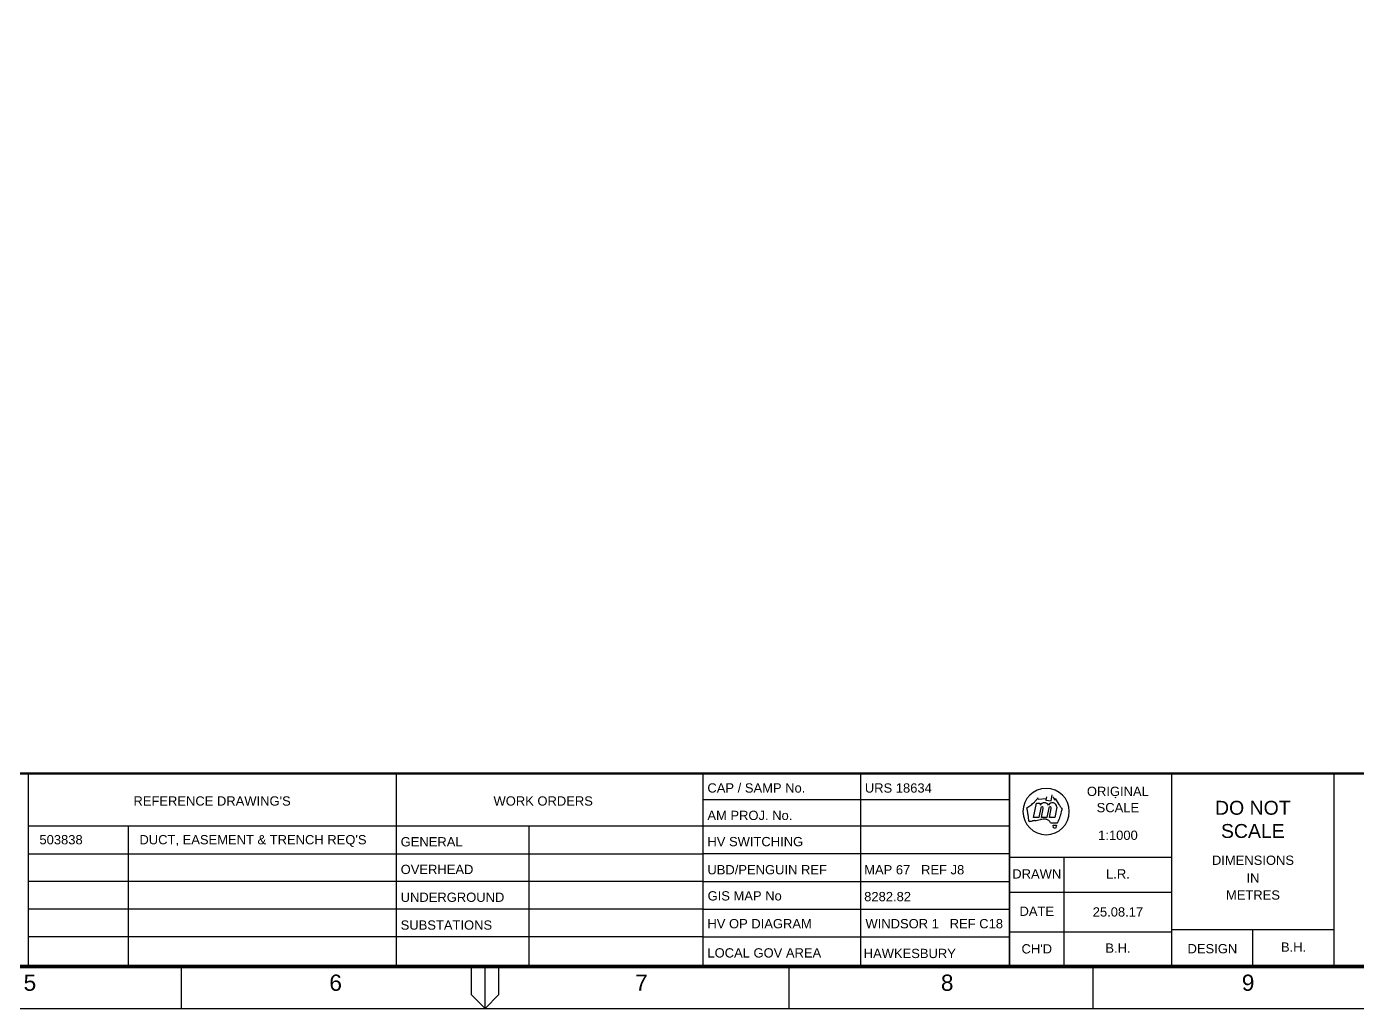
# Paper-space layout 'Retic (2)' of a CAD drawing. Header units: metres. Extents: x -30 to 775, y -5 to 571.
# Drawn here: x 273.6 to 560.5, y -5.5 to 206.3 of the extents above; entities that cross this region are included whole.
import ezdxf
from ezdxf.enums import TextEntityAlignment as Align

# ---------------------------------------------------------------- set-up
doc = ezdxf.new("R2010")
doc.units = ezdxf.units.M
doc.header["$LTSCALE"] = 0.7
doc.layers.add('Notes', color=7, linetype='Continuous')
doc.layers.add('SupportsUG_SP_EXT', color=7, linetype='Continuous')
doc.layers.get('SupportsUG_SP_EXT').off()
doc.styles.add('ARIAL', font='arial.ttf', dxfattribs={"height": 2})
doc.styles.add('iecISOCP', font='isocp.shx')
doc.styles.get("Standard").update_dxf_attribs({"font": 'arial.ttf'})

# ---------------------------------------------------------------- blocks, each defined once
blk = doc.blocks.new('A1_FRAME_TITLE')
at = {"layer": 'Notes', "color": 7, "linetype": 'Continuous'}
for p, q in [((282.99, 47.62), (282.99, 5.97)), ((362.32, 47.62), (362.32, 5.97)), ((428.45, 47.62), (428.45, 5.97)), ((494.57, 47.62), (494.57, 5.97)), ((494.57, 41.97), (494.57, 5.97)), ((494.57, 29.54), (529.57, 29.54))]:
    blk.add_line(p, q, dxfattribs=at)
at = {"layer": 'Notes', "color": 7}
for p, q in [((462.46, 47.62), (462.46, 5.97)), ((494.57, 5.97), (494.57, 47.62)), ((529.57, 5.97), (529.57, 47.62)), ((564.57, 5.97), (564.57, 47.62)), ((428.45, 41.97), (494.57, 41.97)), ((517.31, 42.48), (517.5, 42.44)), ((283.01, 36.33), (428.45, 36.33)), ((304.55, 36.33), (304.55, 5.97)), ((390.98, 36.33), (390.98, 5.97)), ((428.45, 36.33), (494.57, 36.33)), ((282.99, 30.28), (428.45, 30.28)), ((428.45, 30.33), (494.57, 30.33)), ((506.35, 5.97), (506.35, 29.54)), ((428.45, 24.33), (282.99, 24.33)), ((428.45, 24.33), (494.57, 24.33)), ((494.57, 21.97), (529.57, 21.97)), ((428.45, 18.33), (282.99, 18.33)), ((428.45, 18.33), (494.57, 18.33)), ((428.45, 12.33), (282.99, 12.33)), ((428.45, 12.33), (494.57, 12.33)), ((494.57, 13.47), (529.57, 13.47)), ((529.57, 13.97), (564.57, 13.97)), ((547.07, 5.97), (547.07, 13.97))]:
    blk.add_line(p, q, dxfattribs=at)
at = {"layer": 'Notes', "color": 4}
for p, q in [((499.76, 38.09), (500.38, 41.17)), ((500.38, 41.17), (501.12, 41.17)), ((500.77, 42.05), (502.54, 42.16)), ((501.12, 41.17), (501.18, 40.77)), ((502.54, 42.52), (502.42, 41.82)), ((502.42, 41.82), (503.56, 41.71)), ((503.56, 41.71), (503.75, 42.96)), ((504.78, 40.35), (504.33, 38.09)), ((504.39, 42.18), (505.22, 40.9)), ((500.91, 38.09), (499.76, 38.09)), ((501.32, 40.17), (500.91, 38.09)), ((501.48, 38.09), (501.87, 40.06)), ((502.62, 38.09), (501.48, 38.09)), ((503.03, 40.17), (502.62, 38.09)), ((503.19, 38.09), (503.58, 40.06)), ((504.33, 38.09), (503.19, 38.09)), ((504.83, 36.89), (503.42, 36.97)), ((503.42, 36.97), (504.83, 36.89)), ((504.83, 36.89), (503.42, 36.97)), ((504.06, 35.89), (503.98, 36.47)), ((503.98, 36.47), (504.71, 36.47)), ((504.5, 35.74), (504.06, 35.89)), ((504.71, 36.47), (504.5, 35.74))]:
    blk.add_line(p, q, dxfattribs=at)
at = {"layer": 'Notes', "linetype": 'Continuous'}
for p, q in [((316, 6.01), (316, -3.07)), ((378.5, 5.97), (378.5, -0.07)), ((381.5, -3.07), (381.5, 5.97)), ((384.5, -0.07), (384.5, 5.97)), ((447.01, 6.01), (447.01, -3.07)), ((512.52, 6.01), (512.52, -3.07)), ((378.5, -0.07), (381.5, -3.07)), ((381.5, -3.07), (384.5, -0.07))]:
    blk.add_line(p, q, dxfattribs=at)
at = {"layer": 'Notes', "color": 7, "linetype": 'Continuous'}
blk.add_lwpolyline([(-20.59, -3.07), (783.6, -3.07), (783.6, 573.26), (-20.59, 573.26)], close=True, dxfattribs=at)
at = {"layer": 'Notes', "color": 7, "linetype": 'Continuous', "const_width": 0.8}
blk.add_lwpolyline([(-11.55, 5.97), (774.56, 5.97), (774.56, 564.21), (-11.55, 564.21)], close=True, dxfattribs=at)
at = {"layer": 'Notes', "color": 7, "linetype": 'Continuous', "const_width": 0.5, "flags": 128}
blk.add_lwpolyline([(-11.55, 47.62), (774.56, 47.62)], dxfattribs=at)
at = {"layer": 'Notes', "color": 4}
for centre, radius, start, end in [((502.47, 39.37), 5, 0, 180), ((492.62, 49.09), 10.59, 302.5841, 308.1576), ((492.62, 49.09), 10.59, 308.157, 313.7305), ((495.42, 46.16), 6.54, 313.7309, 319.3045), ((495.42, 46.16), 6.54, 319.3047, 324.8782), ((502.08, 40.21), 1.06, 31.7884, 148.2116), ((501.59, 40.11), 0.28, 348.6911, 168.6911), ((503.82, 40.3), 0.961, 2.5982, 150.8098), ((503.3, 40.11), 0.28, 348.6911, 168.6911), ((528.91, 57.06), 28.87, 210.1483, 211.8601), ((427.22, -10.21), 93.25, 33.1096, 33.2341), ((508.75, 42.96), 4.09, 213.1151, 222.4146), ((506.09, 40.53), 0.484, 222.42, 236.4422), ((502.47, 39.37), 5, 180, 0), ((477.49, 35.61), 21.32, 10.3053, 12.3306), ((477.49, 35.61), 21.32, 8.2795, 10.3048), ((478.79, 35.8), 20.01, 6.2539, 8.2792), ((478.79, 35.8), 20.01, 4.2291, 6.2543), ((498.85, 40.42), 3.15, 274.7358, 283.0812), ((500.68, 32.55), 4.93, 97.7419, 103.0814), ((496.96, 59.88), 22.65, 277.7418, 280.8825), ((502.11, 33.09), 4.63, 85.4613, 100.8824), ((502.41, 36.78), 0.924, 46.5875, 85.4612), ((501.56, 35.89), 2.16, 30.1885, 46.5879), ((498.22, 40.74), 7.69, 331.5942, 341.8897), ((492.9, 42.48), 13.29, 341.8901, 347.8434), ((506.28, 40.81), 0.815, 236.4359, 244.7422), ((504.16, 40.06), 1.76, 347.8434, 354.1409), ((504.32, 40.04), 1.61, 354.1436, 1.0342), ((498.93, 39.42), 2.15, 265.1734, 270.0504), ((498.93, 39.51), 2.24, 270.0438, 274.7322), ((504.33, 37.45), 0.75, 311.6083, 321.0792), ((504.39, 37.41), 0.675, 321.0838, 331.5982)]:
    blk.add_arc(centre, radius, start, end, dxfattribs=at)
at = {"layer": 'Notes', "color": 7, "style": 'ARIAL'}
for s, height, p in [('CAP / SAMP No.', 2, (429.45, 43.47)), ('WORK ORDERS', 2, (383.34, 40.66)), ('AM PROJ. No.', 2, (429.45, 37.55)), ('GENERAL', 2, (363.32, 31.86)), ('HV SWITCHING', 2, (429.45, 31.9)), ('OVERHEAD', 2, (363.32, 25.9)), ('UBD/PENGUIN REF', 2, (429.45, 25.84)), ('UNDERGROUND', 2, (363.32, 19.9)), ('GIS MAP No', 2, (429.49, 20.2)), ('SUBSTATIONS', 2, (363.32, 13.9)), ('HV OP DIAGRAM', 2, (429.45, 14.2)), ('LOCAL GOV AREA', 2, (429.45, 7.9)), ('5', 3.5, (282.03, 0.72)), ('6', 3.5, (347.94, 0.72)), ('7', 3.5, (413.85, 0.72)), ('8', 3.5, (479.79, 0.72)), ('9', 3.5, (544.66, 0.72))]:
    blk.add_text(s, height=height, dxfattribs=at).set_placement(p)
for s, p in [('ORIGINAL', (517.94, 42.73)), ("REFERENCE DRAWING'S", (322.66, 40.66)), ('SCALE', (517.94, 39.23)), ('DIMENSIONS', (547.07, 27.88)), ('DRAWN', (500.46, 24.93)), ('IN', (547.07, 24.04)), ('METRES', (547.07, 20.38)), ('DATE', (500.46, 16.88)), ("CH'D", (500.46, 8.77)), ('DESIGN', (538.32, 8.81))]:
    blk.add_text(s, height=2, dxfattribs=at).set_placement(p, align=Align.CENTER)
at = {"layer": 'Notes', "color": 7, "attachment_point": 5, "style": 'ARIAL'}
for s, insert, char_height, width in [('DO NOT SCALE', (547.04, 37.67), 3, 29.1), ('25.08.17', (517.96, 17.72), 2, 23.2209)]:
    blk.add_mtext(s, dxfattribs=dict(at, insert=insert, char_height=char_height, width=width))
at = {"layer": 'Notes', "color": 7}
blk.add_attdef('EPD_REF_NO', text='', height=5, dxfattribs=at).set_placement((739.57, 52.77), align=Align.CENTER)
at = {"layer": 'Notes', "color": 3, "style": 'iecISOCP', "flags": 8}
blk.add_attdef('VERSION_NO', text='', height=2.5, rotation=90, dxfattribs=at).set_placement((252.27, 44.54), align=Align.MIDDLE_CENTER)
at = {"layer": 'Notes', "color": 7, "style": 'ARIAL'}
for tag, p in [('CAP_NO', (463.39, 43.46)), ('IE_NUM', (463.26, 37.81)), ('REF_No_1', (285.45, 32.31)), ('REF_1', (307.01, 32.31)), ('GEN_WO', (391.91, 31.76)), ('HV_SWITCH', (463.67, 32.16)), ('REF_No_2', (285.45, 26.31)), ('REF_2', (307.01, 26.31)), ('OH_WO', (391.91, 25.81)), ('UBD_REF', (463.26, 25.83)), ('REF_No_3', (285.45, 20.31)), ('REF_3', (307.01, 20.31)), ('UG_WO', (391.91, 20.05)), ('GIS_MAP_No', (463.26, 20.04)), ('REF_No_4', (285.45, 14.31)), ('REF_4', (307.01, 14.31)), ('SUB_WO', (391.91, 13.81)), ('HV_OP_DIAG', (463.53, 14.2)), ('LGA', (463.15, 7.78))]:
    blk.add_attdef(tag, p, '', height=2, dxfattribs=at)
at = {"layer": 'Notes', "color": 7, "style": 'ARIAL', "width": 1.1}
for tag, p in [('T1', (634.58, 39.47)), ('T2', (634.58, 34.35)), ('T3', (634.58, 28.92)), ('T4', (634.58, 23.66)), ('T5', (634.58, 18.23)), ('T6', (634.58, 12.97))]:
    blk.add_attdef(tag, text='', height=3.5, dxfattribs=at).set_placement(p, align=Align.CENTER)
at = {"layer": 'Notes', "color": 7, "style": 'ARIAL'}
for tag, height, p in [('scale', 2, (517.96, 33.27)), ('DRAWN', 2, (517.96, 24.93)), ('REV', 5, (770.26, 17.1)), ('CHD', 2, (517.96, 8.93)), ('DESIGN', 2, (555.82, 9.15))]:
    blk.add_attdef(tag, text='', height=height, dxfattribs=at).set_placement(p, align=Align.CENTER)
blk.add_attdef('NUM', text='', height=7, dxfattribs=at).set_placement((742.57, 20.12), align=Align.MIDDLE_CENTER)
for tag, p in [('NS', (742.33, 8.12)), ('SHTS', (754.14, 8.12))]:
    blk.add_attdef(tag, text='', height=2, dxfattribs=at).set_placement(p, align=Align.MIDDLE)
at = {"layer": 'Notes', "style": 'iecISOCP'}
blk.add_attdef('ExportID', (-11.53, 2.35), '', height=2.5, dxfattribs=at)
at = {"layer": 'Notes', "style": 'iecISOCP', "flags": 1}
for tag, p in [('GIS_SUCCESS', (91.39, -26.82)), ('ProjectType', (-6.43, -26.84)), ('ProjectNumber', (2.95, -26.86)), ('DrawingNumber', (14.91, -26.85)), ('ProjectDescription', (26.96, -26.87)), ('ExportDate', (39.68, -26.83)), ('ExportUserName', (48.55, -26.84)), ('DesignerCompanyName', (60.88, -26.84)), ('ExportAreaOfInterest', (76.49, -26.86)), ('CAD_SUCCESS', (101.18, -26.83)), ('DEPOTCODE', (111.5, -26.92)), ('ExportCategories', (119.48, -26.84)), ('Comments', (133.78, -26.93)), ('EPD_-_VERSION_1.5', (141.2, -26.93))]:
    blk.add_attdef(tag, p, '', height=1, dxfattribs=at)

psp = doc.layouts.new('Retic (2)')

# ---------------------------------------------------------------- block references
at = {"layer": 'SupportsUG_SP_EXT'}
ref = psp.add_blockref('A1_FRAME_TITLE', (-9.08, -2.39), dxfattribs=at)
ref.add_attrib('DESIGN', 'B.H.', dxfattribs={"layer": 'Notes', "color": 7, "height": 2, "style": 'ARIAL'}).set_placement((546.74, 6.76), align=Align.CENTER)
ref.add_attrib('DRAWN', 'L.R.', dxfattribs={"layer": 'Notes', "color": 7, "height": 2, "style": 'ARIAL'}).set_placement((508.88, 22.54), align=Align.CENTER)
ref.add_attrib('CHD', 'B.H.', dxfattribs={"layer": 'Notes', "color": 7, "height": 2, "style": 'ARIAL'}).set_placement((508.88, 6.54), align=Align.CENTER)
ref.add_attrib('scale', '1:1000', dxfattribs={"layer": 'Notes', "color": 7, "height": 2, "style": 'ARIAL'}).set_placement((508.88, 30.88), align=Align.CENTER)
ref.add_attrib('CAP_NO', 'URS 18634', (454.31, 41.07), dxfattribs={"layer": 'Notes', "color": 7, "height": 2, "style": 'ARIAL'})
ref.add_attrib('UBD_REF', 'MAP 67   REF J8', (454.17, 23.44), dxfattribs={"layer": 'Notes', "color": 7, "height": 2, "style": 'ARIAL'})
ref.add_attrib('GIS_MAP_No', '8282.82', (454.17, 17.65), dxfattribs={"layer": 'Notes', "color": 7, "height": 2, "style": 'ARIAL'})
ref.add_attrib('HV_OP_DIAG', 'WINDSOR 1   REF C18', (454.45, 11.81), dxfattribs={"layer": 'Notes', "color": 7, "height": 2, "style": 'ARIAL'})
ref.add_attrib('LGA', 'HAWKESBURY', (454.07, 5.39), dxfattribs={"layer": 'Notes', "color": 7, "height": 2, "style": 'ARIAL'})
ref.add_attrib('REF_No_1', '503838', (276.36, 29.92), dxfattribs={"layer": 'Notes', "color": 7, "height": 2, "style": 'ARIAL'})
ref.add_attrib('REF_1', "DUCT, EASEMENT & TRENCH REQ'S", (297.92, 29.92), dxfattribs={"layer": 'Notes', "color": 7, "height": 2, "style": 'ARIAL'})

doc.saveas('drawing.dxf')
